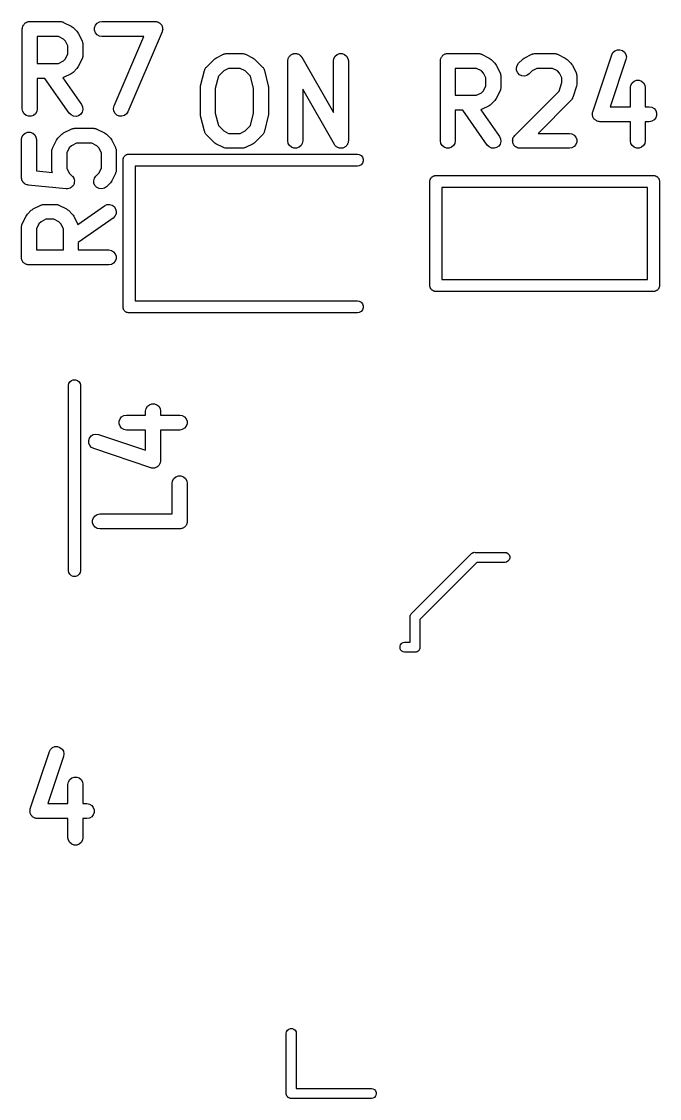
# Model space of a CAD drawing. Extents: x 553.3 to 630.8, y 408.7 to 458.1.
# Drawn here: x 618.78 to 625.17, y 408.75 to 419.53 of the extents above; entities that cross this region are included whole.
import ezdxf

# ---------------------------------------------------------------- set-up
doc = ezdxf.new("R2010")
doc.units = 0
doc.header["$MEASUREMENT"] = 0
doc.layers.add('BLACK', color=7, linetype='CONTINUOUS')

msp = doc.modelspace()

# ---------------------------------------------------------------- linework, layer by layer
at = {"layer": 'BLACK', "linetype": 'CONTINUOUS'}
for p, q in [((618.802, 419.506), (618.807, 419.511)), ((618.807, 419.511), (618.811, 419.516)), ((618.811, 419.516), (618.817, 419.519)), ((618.817, 419.519), (618.822, 419.523)), ((618.822, 419.523), (618.828, 419.525)), ((618.828, 419.525), (618.834, 419.529)), ((618.834, 419.529), (618.84, 419.53)), ((618.84, 419.53), (618.846, 419.532)), ((618.846, 419.532), (618.853, 419.532)), ((618.853, 419.532), (618.86, 419.533)), ((618.86, 419.533), (619.164, 419.533)), ((619.164, 419.533), (619.169, 419.532)), ((619.169, 419.532), (619.173, 419.533)), ((619.173, 419.533), (619.181, 419.53)), ((619.181, 419.53), (619.19, 419.529)), ((619.19, 419.529), (619.194, 419.526)), ((619.194, 419.526), (619.198, 419.525)), ((619.198, 419.525), (619.274, 419.487)), ((619.518, 419.496), (619.535, 419.516)), ((619.535, 419.516), (619.558, 419.529)), ((619.558, 419.529), (619.583, 419.533)), ((619.583, 419.533), (620.117, 419.533)), ((620.117, 419.533), (620.125, 419.532)), ((620.125, 419.532), (620.134, 419.531)), ((620.134, 419.531), (620.138, 419.529)), ((620.138, 419.529), (620.142, 419.529)), ((620.142, 419.529), (620.15, 419.524)), ((620.15, 419.524), (620.158, 419.521)), ((620.158, 419.521), (620.161, 419.518)), ((620.161, 419.518), (620.165, 419.516)), ((620.165, 419.516), (620.17, 419.509)), ((620.17, 419.509), (620.177, 419.503)), ((618.785, 419.458), (618.786, 419.465)), ((618.785, 418.658), (618.785, 419.458)), ((618.786, 419.471), (618.788, 419.477)), ((618.786, 419.465), (618.786, 419.471)), ((618.788, 419.477), (618.789, 419.484)), ((618.789, 419.484), (618.792, 419.489)), ((618.792, 419.489), (618.795, 419.496)), ((618.795, 419.496), (618.799, 419.501)), ((618.799, 419.501), (618.802, 419.506)), ((619.274, 419.487), (619.284, 419.48)), ((619.284, 419.48), (619.294, 419.473)), ((619.294, 419.473), (619.332, 419.435)), ((619.332, 419.435), (619.338, 419.425)), ((619.338, 419.425), (619.346, 419.415)), ((619.346, 419.415), (619.384, 419.339)), ((619.509, 419.471), (619.518, 419.496)), ((619.509, 419.445), (619.509, 419.471)), ((619.518, 419.421), (619.509, 419.445)), ((619.535, 419.401), (619.518, 419.421)), ((619.558, 419.388), (619.535, 419.401)), ((620.186, 419.429), (619.843, 418.629)), ((620.177, 419.503), (620.179, 419.499)), ((620.179, 419.499), (620.182, 419.496)), ((620.182, 419.496), (620.185, 419.487)), ((620.185, 419.487), (620.188, 419.48)), ((620.188, 419.437), (620.186, 419.429)), ((620.188, 419.48), (620.189, 419.475)), ((620.191, 419.445), (620.188, 419.437)), ((620.189, 419.475), (620.191, 419.471)), ((620.191, 419.471), (620.191, 419.462)), ((620.191, 419.462), (620.192, 419.454)), ((620.192, 419.454), (620.191, 419.45)), ((620.191, 419.45), (620.191, 419.445)), ((618.935, 419.383), (618.935, 419.114)), ((619.147, 419.383), (618.935, 419.383)), ((619.196, 419.358), (619.147, 419.383)), ((619.217, 419.337), (619.196, 419.358)), ((619.242, 419.288), (619.217, 419.337)), ((619.384, 419.339), (619.385, 419.335)), ((619.385, 419.335), (619.387, 419.331)), ((619.387, 419.331), (619.389, 419.323)), ((619.389, 419.323), (619.391, 419.314)), ((619.391, 419.314), (619.391, 419.31)), ((619.391, 419.31), (619.392, 419.306)), ((619.392, 419.306), (619.392, 419.191)), ((619.583, 419.383), (619.558, 419.388)), ((620.003, 419.383), (619.583, 419.383)), ((619.705, 418.688), (620.003, 419.383)), ((619.217, 419.16), (619.242, 419.209)), ((619.242, 419.209), (619.242, 419.288)), ((619.391, 419.183), (619.389, 419.174)), ((619.392, 419.191), (619.391, 419.187)), ((619.391, 419.187), (619.391, 419.183)), ((620.725, 419.167), (620.801, 419.205)), ((620.801, 419.205), (620.805, 419.206)), ((620.805, 419.206), (620.809, 419.209)), ((620.809, 419.209), (620.818, 419.21)), ((620.818, 419.21), (620.826, 419.213)), ((620.826, 419.213), (620.831, 419.212)), ((620.831, 419.212), (620.835, 419.213)), ((620.835, 419.213), (620.987, 419.213)), ((620.987, 419.213), (620.991, 419.212)), ((620.991, 419.212), (620.996, 419.213)), ((620.996, 419.213), (621.004, 419.21)), ((621.004, 419.21), (621.013, 419.209)), ((621.013, 419.209), (621.017, 419.206)), ((621.017, 419.206), (621.021, 419.205)), ((621.021, 419.205), (621.097, 419.167)), ((621.46, 419.181), (621.463, 419.186)), ((621.463, 419.186), (621.468, 419.191)), ((621.468, 419.191), (621.473, 419.196)), ((621.473, 419.196), (621.478, 419.199)), ((621.478, 419.199), (621.483, 419.203)), ((621.483, 419.203), (621.489, 419.205)), ((621.489, 419.205), (621.495, 419.209)), ((621.495, 419.209), (621.501, 419.21)), ((621.501, 419.21), (621.507, 419.212)), ((621.507, 419.212), (621.514, 419.212)), ((621.514, 419.212), (621.521, 419.213)), ((621.521, 419.213), (621.527, 419.212)), ((621.527, 419.212), (621.534, 419.212)), ((621.534, 419.212), (621.54, 419.21)), ((621.54, 419.21), (621.546, 419.208)), ((621.546, 419.208), (621.552, 419.205)), ((621.552, 419.205), (621.558, 419.203)), ((621.558, 419.203), (621.563, 419.199)), ((621.563, 419.199), (621.569, 419.195)), ((621.569, 419.195), (621.573, 419.19)), ((621.573, 419.19), (621.578, 419.186)), ((621.578, 419.186), (621.581, 419.18)), ((621.907, 419.164), (621.92, 419.186)), ((621.92, 419.186), (621.94, 419.203)), ((621.94, 419.203), (621.965, 419.212)), ((621.965, 419.212), (621.991, 419.212)), ((621.991, 419.212), (622.015, 419.203)), ((622.015, 419.203), (622.035, 419.186)), ((622.035, 419.186), (622.048, 419.164)), ((622.988, 419.181), (622.991, 419.186)), ((622.991, 419.186), (622.996, 419.191)), ((622.996, 419.191), (623, 419.196)), ((623, 419.196), (623.006, 419.199)), ((623.006, 419.199), (623.011, 419.203)), ((623.011, 419.203), (623.017, 419.205)), ((623.017, 419.205), (623.023, 419.209)), ((623.023, 419.209), (623.029, 419.21)), ((623.029, 419.21), (623.036, 419.212)), ((623.036, 419.212), (623.042, 419.212)), ((623.042, 419.212), (623.049, 419.213)), ((623.049, 419.213), (623.353, 419.213)), ((623.353, 419.213), (623.358, 419.212)), ((623.358, 419.212), (623.362, 419.213)), ((623.362, 419.213), (623.37, 419.21)), ((623.37, 419.21), (623.379, 419.209)), ((623.379, 419.209), (623.383, 419.206)), ((623.383, 419.206), (623.387, 419.205)), ((623.387, 419.205), (623.463, 419.167)), ((623.815, 419.167), (623.891, 419.205)), ((623.891, 419.205), (623.895, 419.206)), ((623.895, 419.206), (623.899, 419.209)), ((623.899, 419.209), (623.908, 419.21)), ((623.908, 419.21), (623.916, 419.213)), ((623.916, 419.213), (623.921, 419.212)), ((623.921, 419.212), (623.925, 419.213)), ((623.925, 419.213), (624.115, 419.213)), ((624.115, 419.213), (624.119, 419.212)), ((624.119, 419.212), (624.124, 419.213)), ((624.124, 419.213), (624.132, 419.21)), ((624.132, 419.21), (624.141, 419.209)), ((624.141, 419.209), (624.145, 419.206)), ((624.145, 419.206), (624.149, 419.205)), ((624.149, 419.205), (624.225, 419.167)), ((624.501, 418.628), (624.692, 419.2)), ((624.692, 419.2), (624.704, 419.223)), ((624.704, 419.223), (624.724, 419.24)), ((624.724, 419.24), (624.748, 419.25)), ((624.748, 419.25), (624.774, 419.25)), ((624.774, 419.25), (624.799, 419.242)), ((624.799, 419.242), (624.819, 419.226)), ((624.819, 419.226), (624.833, 419.204)), ((624.833, 419.204), (624.838, 419.178)), ((618.935, 419.114), (619.147, 419.114)), ((619.147, 419.114), (619.196, 419.139)), ((619.196, 419.139), (619.217, 419.16)), ((619.346, 419.082), (619.338, 419.072)), ((619.384, 419.158), (619.346, 419.082)), ((619.385, 419.162), (619.384, 419.158)), ((619.387, 419.166), (619.385, 419.162)), ((619.389, 419.174), (619.387, 419.166)), ((620.625, 419.071), (620.629, 419.077)), ((620.629, 419.077), (620.706, 419.153)), ((620.706, 419.153), (620.715, 419.16)), ((620.715, 419.16), (620.725, 419.167)), ((621.097, 419.167), (621.107, 419.16)), ((621.107, 419.16), (621.116, 419.153)), ((621.116, 419.153), (621.193, 419.077)), ((621.193, 419.077), (621.197, 419.071)), ((621.445, 419.138), (621.447, 419.145)), ((621.445, 418.338), (621.445, 419.138)), ((621.447, 419.151), (621.449, 419.157)), ((621.447, 419.145), (621.447, 419.151)), ((621.449, 419.157), (621.45, 419.164)), ((621.45, 419.164), (621.453, 419.17)), ((621.453, 419.17), (621.456, 419.176)), ((621.456, 419.176), (621.46, 419.181)), ((621.581, 419.18), (621.586, 419.175)), ((621.586, 419.175), (621.903, 418.621)), ((621.903, 419.138), (621.907, 419.164)), ((621.903, 418.621), (621.903, 419.138)), ((622.048, 419.164), (622.053, 419.138)), ((622.053, 419.138), (622.053, 418.338)), ((622.974, 419.138), (622.975, 419.145)), ((622.974, 418.338), (622.974, 419.138)), ((622.975, 419.151), (622.977, 419.157)), ((622.975, 419.145), (622.975, 419.151)), ((622.977, 419.157), (622.978, 419.164)), ((622.978, 419.164), (622.981, 419.169)), ((622.981, 419.169), (622.984, 419.176)), ((622.984, 419.176), (622.988, 419.181)), ((623.463, 419.167), (623.473, 419.16)), ((623.473, 419.16), (623.483, 419.153)), ((623.483, 419.153), (623.521, 419.115)), ((623.521, 419.115), (623.528, 419.105)), ((623.528, 419.105), (623.535, 419.095)), ((623.535, 419.095), (623.573, 419.019)), ((623.736, 419.068), (623.743, 419.094)), ((623.743, 419.094), (623.757, 419.115)), ((623.757, 419.115), (623.796, 419.153)), ((623.796, 419.153), (623.805, 419.16)), ((623.805, 419.16), (623.815, 419.167)), ((624.225, 419.167), (624.235, 419.16)), ((624.235, 419.16), (624.244, 419.153)), ((624.244, 419.153), (624.283, 419.115)), ((624.283, 419.115), (624.289, 419.105)), ((624.289, 419.105), (624.297, 419.095)), ((624.297, 419.095), (624.335, 419.019)), ((624.834, 419.152), (624.676, 418.68)), ((624.838, 419.178), (624.834, 419.152)), ((619.194, 418.971), (619.191, 418.969)), ((619.191, 418.969), (619.378, 418.701)), ((619.198, 418.972), (619.194, 418.971)), ((619.274, 419.01), (619.198, 418.972)), ((619.284, 419.017), (619.274, 419.01)), ((619.294, 419.024), (619.284, 419.017)), ((619.332, 419.062), (619.294, 419.024)), ((619.338, 419.072), (619.332, 419.062)), ((620.572, 418.89), (620.61, 419.042)), ((620.61, 419.042), (620.613, 419.049)), ((620.613, 419.049), (620.614, 419.056)), ((620.614, 419.056), (620.618, 419.06)), ((620.618, 419.06), (620.62, 419.066)), ((620.62, 419.066), (620.625, 419.071)), ((620.75, 418.985), (620.719, 418.862)), ((620.803, 419.038), (620.75, 418.985)), ((620.852, 419.063), (620.803, 419.038)), ((620.969, 419.063), (620.852, 419.063)), ((621.019, 419.038), (620.969, 419.063)), ((621.072, 418.985), (621.019, 419.038)), ((621.103, 418.862), (621.072, 418.985)), ((621.197, 419.071), (621.202, 419.066)), ((621.202, 419.066), (621.204, 419.06)), ((621.204, 419.06), (621.207, 419.056)), ((621.207, 419.056), (621.209, 419.049)), ((621.209, 419.049), (621.212, 419.042)), ((621.212, 419.042), (621.25, 418.89)), ((623.124, 419.063), (623.124, 418.794)), ((623.336, 419.063), (623.124, 419.063)), ((623.385, 419.038), (623.336, 419.063)), ((623.406, 419.017), (623.385, 419.038)), ((623.431, 418.968), (623.406, 419.017)), ((623.431, 418.889), (623.431, 418.968)), ((623.573, 419.019), (623.574, 419.015)), ((623.574, 419.015), (623.576, 419.011)), ((623.576, 419.011), (623.578, 419.003)), ((623.578, 419.003), (623.58, 418.994)), ((623.58, 418.994), (623.58, 418.99)), ((623.58, 418.99), (623.581, 418.986)), ((623.581, 418.986), (623.581, 418.871)), ((623.738, 419.042), (623.736, 419.068)), ((623.749, 419.019), (623.738, 419.042)), ((623.767, 419), (623.749, 419.019)), ((623.791, 418.989), (623.767, 419)), ((623.817, 418.987), (623.791, 418.989)), ((623.842, 418.994), (623.817, 418.987)), ((623.864, 419.009), (623.842, 418.994)), ((623.893, 419.038), (623.864, 419.009)), ((623.942, 419.063), (623.893, 419.038)), ((624.098, 419.063), (623.942, 419.063)), ((624.147, 419.038), (624.098, 419.063)), ((624.168, 419.017), (624.147, 419.038)), ((624.193, 418.968), (624.168, 419.017)), ((624.193, 418.922), (624.193, 418.968)), ((624.335, 419.019), (624.336, 419.015)), ((624.336, 419.015), (624.338, 419.011)), ((624.338, 419.011), (624.34, 419.003)), ((624.34, 419.003), (624.342, 418.994)), ((624.342, 418.994), (624.342, 418.99)), ((624.342, 418.99), (624.343, 418.986)), ((624.343, 418.986), (624.343, 418.91)), ((619.011, 418.964), (618.935, 418.964)), ((618.935, 418.964), (618.935, 418.658)), ((619.255, 418.615), (619.011, 418.964)), ((620.569, 418.871), (620.571, 418.88)), ((620.569, 418.605), (620.569, 418.871)), ((620.571, 418.88), (620.572, 418.89)), ((620.719, 418.862), (620.719, 418.614)), ((621.103, 418.614), (621.103, 418.862)), ((621.25, 418.89), (621.251, 418.88)), ((621.251, 418.88), (621.253, 418.871)), ((621.253, 418.871), (621.253, 418.605)), ((623.406, 418.84), (623.431, 418.889)), ((623.58, 418.863), (623.578, 418.854)), ((623.581, 418.871), (623.58, 418.867)), ((623.58, 418.867), (623.58, 418.863)), ((624.164, 418.836), (624.193, 418.922)), ((624.339, 418.886), (624.301, 418.772)), ((624.341, 418.898), (624.339, 418.886)), ((624.343, 418.91), (624.341, 418.898)), ((624.878, 418.871), (624.883, 418.897)), ((624.878, 418.68), (624.878, 418.871)), ((624.883, 418.897), (624.896, 418.92)), ((624.896, 418.92), (624.916, 418.936)), ((624.916, 418.936), (624.94, 418.945)), ((624.94, 418.945), (624.966, 418.945)), ((624.966, 418.945), (624.991, 418.936)), ((624.991, 418.936), (625.011, 418.92)), ((625.011, 418.92), (625.024, 418.897)), ((625.024, 418.897), (625.028, 418.871)), ((625.028, 418.871), (625.028, 418.68)), ((621.913, 418.301), (621.595, 418.856)), ((621.595, 418.856), (621.595, 418.338)), ((623.124, 418.794), (623.336, 418.794)), ((623.336, 418.794), (623.385, 418.819)), ((623.385, 418.819), (623.406, 418.84)), ((623.528, 418.752), (623.521, 418.742)), ((623.535, 418.762), (623.528, 418.752)), ((623.573, 418.838), (623.535, 418.762)), ((623.574, 418.842), (623.573, 418.838)), ((623.576, 418.846), (623.574, 418.842)), ((623.578, 418.854), (623.576, 418.846)), ((623.719, 418.391), (624.164, 418.836)), ((624.292, 418.756), (624.288, 418.749)), ((624.297, 418.764), (624.292, 418.756)), ((624.299, 418.768), (624.297, 418.764)), ((624.301, 418.772), (624.299, 418.768)), ((618.789, 418.632), (618.785, 418.658)), ((618.935, 418.658), (618.93, 418.632)), ((619.378, 418.701), (619.389, 418.677)), ((619.391, 418.652), (619.385, 418.626)), ((619.389, 418.677), (619.391, 418.652)), ((619.699, 418.662), (619.705, 418.688)), ((619.702, 418.636), (619.699, 418.662)), ((623.2, 418.644), (623.124, 418.644)), ((623.124, 418.644), (623.124, 418.338)), ((623.444, 418.295), (623.2, 418.644)), ((623.383, 418.651), (623.38, 418.649)), ((623.38, 418.649), (623.567, 418.381)), ((623.387, 418.652), (623.383, 418.651)), ((623.463, 418.69), (623.387, 418.652)), ((623.473, 418.697), (623.463, 418.69)), ((623.483, 418.704), (623.473, 418.697)), ((623.521, 418.742), (623.483, 418.704)), ((624.283, 418.742), (623.953, 418.413)), ((624.285, 418.746), (624.283, 418.742)), ((624.288, 418.749), (624.285, 418.746)), ((624.676, 418.68), (624.878, 418.68)), ((625.028, 418.68), (625.068, 418.68)), ((625.068, 418.68), (625.093, 418.675)), ((625.093, 418.675), (625.116, 418.662)), ((625.116, 418.662), (625.133, 418.642)), ((618.802, 418.61), (618.789, 418.632)), ((618.822, 418.593), (618.802, 418.61)), ((618.846, 418.584), (618.822, 418.593)), ((618.873, 418.584), (618.846, 418.584)), ((618.897, 418.593), (618.873, 418.584)), ((618.917, 418.61), (618.897, 418.593)), ((618.93, 418.632), (618.917, 418.61)), ((619.274, 418.597), (619.255, 418.615)), ((619.297, 418.586), (619.274, 418.597)), ((619.323, 418.583), (619.297, 418.586)), ((619.348, 418.59), (619.323, 418.583)), ((619.37, 418.605), (619.348, 418.59)), ((619.385, 418.626), (619.37, 418.605)), ((619.714, 418.613), (619.702, 418.636)), ((619.733, 418.595), (619.714, 418.613)), ((619.757, 418.585), (619.733, 418.595)), ((619.783, 418.584), (619.757, 418.585)), ((619.808, 418.591), (619.783, 418.584)), ((619.828, 418.607), (619.808, 418.591)), ((619.843, 418.629), (619.828, 418.607)), ((620.571, 418.596), (620.569, 418.605)), ((620.572, 418.587), (620.571, 418.596)), ((620.61, 418.434), (620.572, 418.587)), ((620.719, 418.614), (620.75, 418.491)), ((621.072, 418.491), (621.103, 418.614)), ((621.25, 418.587), (621.212, 418.434)), ((621.251, 418.596), (621.25, 418.587)), ((621.253, 418.605), (621.251, 418.596)), ((624.497, 418.603), (624.499, 418.61)), ((624.499, 418.597), (624.497, 418.603)), ((624.499, 418.618), (624.5, 418.623)), ((624.499, 418.61), (624.499, 418.618)), ((624.499, 418.592), (624.499, 418.597)), ((624.501, 418.585), (624.499, 418.592)), ((624.5, 418.623), (624.501, 418.628)), ((624.503, 418.577), (624.501, 418.585)), ((624.506, 418.572), (624.503, 418.577)), ((624.507, 418.567), (624.506, 418.572)), ((624.512, 418.561), (624.507, 418.567)), ((624.516, 418.555), (624.512, 418.561)), ((624.521, 418.552), (624.516, 418.555)), ((624.524, 418.547), (624.521, 418.552)), ((624.531, 418.544), (624.524, 418.547)), ((624.537, 418.539), (624.531, 418.544)), ((624.542, 418.537), (624.537, 418.539)), ((624.547, 418.534), (624.542, 418.537)), ((625.116, 418.547), (625.093, 418.534)), ((625.133, 418.567), (625.116, 418.547)), ((625.133, 418.642), (625.141, 418.618)), ((625.141, 418.592), (625.133, 418.567)), ((625.141, 418.618), (625.141, 418.592)), ((619.199, 418.418), (619.276, 418.456)), ((619.276, 418.456), (619.28, 418.457)), ((619.28, 418.457), (619.283, 418.459)), ((619.283, 418.459), (619.292, 418.461)), ((619.292, 418.461), (619.3, 418.463)), ((619.3, 418.463), (619.305, 418.463)), ((619.305, 418.463), (619.309, 418.464)), ((619.309, 418.464), (619.5, 418.464)), ((619.5, 418.464), (619.504, 418.463)), ((619.504, 418.463), (619.508, 418.463)), ((619.508, 418.463), (619.517, 418.461)), ((619.517, 418.461), (619.525, 418.459)), ((619.525, 418.459), (619.529, 418.457)), ((619.529, 418.457), (619.533, 418.456)), ((619.533, 418.456), (619.609, 418.418)), ((620.613, 418.428), (620.61, 418.434)), ((620.614, 418.421), (620.613, 418.428)), ((620.75, 418.491), (620.803, 418.438)), ((620.803, 418.438), (620.852, 418.413)), ((620.969, 418.413), (621.019, 418.438)), ((621.019, 418.438), (621.072, 418.491)), ((621.209, 418.428), (621.207, 418.421)), ((621.212, 418.434), (621.209, 418.428)), ((624.554, 418.533), (624.547, 418.534)), ((624.561, 418.531), (624.554, 418.533)), ((624.567, 418.531), (624.561, 418.531)), ((624.572, 418.53), (624.567, 418.531)), ((624.878, 418.53), (624.572, 418.53)), ((624.878, 418.338), (624.878, 418.53)), ((625.068, 418.53), (625.028, 418.53)), ((625.028, 418.53), (625.028, 418.338)), ((625.093, 418.534), (625.068, 418.53)), ((618.777, 418.35), (618.781, 418.376)), ((618.777, 417.97), (618.777, 418.35)), ((618.781, 418.376), (618.794, 418.399)), ((618.794, 418.399), (618.814, 418.415)), ((618.814, 418.415), (618.839, 418.424)), ((618.839, 418.424), (618.865, 418.424)), ((618.865, 418.424), (618.889, 418.415)), ((618.889, 418.415), (618.909, 418.399)), ((618.909, 418.399), (618.922, 418.376)), ((618.922, 418.376), (618.927, 418.35)), ((618.927, 418.35), (618.927, 418.037)), ((619.09, 418.27), (619.128, 418.346)), ((619.128, 418.346), (619.135, 418.356)), ((619.135, 418.356), (619.142, 418.365)), ((619.142, 418.365), (619.18, 418.404)), ((619.18, 418.404), (619.19, 418.41)), ((619.19, 418.41), (619.199, 418.418)), ((619.609, 418.418), (619.619, 418.41)), ((619.619, 418.41), (619.629, 418.404)), ((619.629, 418.404), (619.667, 418.365)), ((619.667, 418.365), (619.674, 418.356)), ((619.674, 418.356), (619.681, 418.346)), ((619.681, 418.346), (619.719, 418.27)), ((620.618, 418.416), (620.614, 418.421)), ((620.62, 418.41), (620.618, 418.416)), ((620.625, 418.405), (620.62, 418.41)), ((620.629, 418.399), (620.625, 418.405)), ((620.706, 418.323), (620.629, 418.399)), ((620.715, 418.316), (620.706, 418.323)), ((620.852, 418.413), (620.969, 418.413)), ((621.116, 418.323), (621.107, 418.316)), ((621.193, 418.399), (621.116, 418.323)), ((621.197, 418.405), (621.193, 418.399)), ((621.202, 418.41), (621.197, 418.405)), ((621.204, 418.416), (621.202, 418.41)), ((621.207, 418.421), (621.204, 418.416)), ((621.45, 418.312), (621.445, 418.338)), ((621.595, 418.338), (621.591, 418.312)), ((622.051, 418.325), (622.049, 418.319)), ((622.053, 418.338), (622.051, 418.331)), ((622.051, 418.331), (622.051, 418.325)), ((622.978, 418.312), (622.974, 418.338)), ((623.124, 418.338), (623.119, 418.312)), ((623.567, 418.381), (623.578, 418.357)), ((623.58, 418.332), (623.574, 418.306)), ((623.578, 418.357), (623.58, 418.332)), ((623.698, 418.345), (623.699, 418.348)), ((623.699, 418.335), (623.698, 418.345)), ((623.699, 418.351), (623.702, 418.36)), ((623.699, 418.348), (623.699, 418.351)), ((623.699, 418.325), (623.699, 418.335)), ((623.7, 418.322), (623.699, 418.325)), ((623.7, 418.319), (623.7, 418.322)), ((623.702, 418.36), (623.704, 418.37)), ((623.704, 418.37), (623.706, 418.372)), ((623.706, 418.372), (623.707, 418.376)), ((623.707, 418.376), (623.714, 418.383)), ((623.714, 418.383), (623.719, 418.391)), ((623.953, 418.413), (624.268, 418.413)), ((624.268, 418.413), (624.293, 418.409)), ((624.293, 418.409), (624.316, 418.396)), ((624.316, 418.396), (624.333, 418.376)), ((624.333, 418.376), (624.341, 418.351)), ((624.341, 418.325), (624.333, 418.301)), ((624.341, 418.351), (624.341, 418.325)), ((624.883, 418.312), (624.878, 418.338)), ((625.028, 418.338), (625.024, 418.312)), ((619.082, 418.245), (619.085, 418.253)), ((619.082, 418.24), (619.082, 418.245)), ((619.082, 418.236), (619.082, 418.24)), ((619.082, 418.046), (619.082, 418.236)), ((619.085, 418.253), (619.086, 418.262)), ((619.086, 418.262), (619.088, 418.266)), ((619.088, 418.266), (619.09, 418.27)), ((619.256, 418.268), (619.232, 418.218)), ((619.232, 418.218), (619.232, 418.063)), ((619.277, 418.289), (619.256, 418.268)), ((619.327, 418.314), (619.277, 418.289)), ((619.482, 418.314), (619.327, 418.314)), ((619.531, 418.289), (619.482, 418.314)), ((619.552, 418.268), (619.531, 418.289)), ((619.577, 418.218), (619.552, 418.268)), ((619.577, 418.063), (619.577, 418.218)), ((619.719, 418.27), (619.72, 418.266)), ((619.72, 418.266), (619.722, 418.262)), ((619.722, 418.262), (619.724, 418.253)), ((619.724, 418.253), (619.726, 418.245)), ((619.726, 418.245), (619.726, 418.24)), ((619.726, 418.24), (619.727, 418.236)), ((619.727, 418.236), (619.727, 418.046)), ((620.725, 418.309), (620.715, 418.316)), ((620.801, 418.271), (620.725, 418.309)), ((620.805, 418.27), (620.801, 418.271)), ((620.809, 418.268), (620.805, 418.27)), ((620.818, 418.266), (620.809, 418.268)), ((620.826, 418.264), (620.818, 418.266)), ((620.831, 418.264), (620.826, 418.264)), ((620.835, 418.263), (620.831, 418.264)), ((620.987, 418.263), (620.835, 418.263)), ((620.991, 418.264), (620.987, 418.263)), ((620.996, 418.264), (620.991, 418.264)), ((621.004, 418.266), (620.996, 418.264)), ((621.013, 418.268), (621.004, 418.266)), ((621.017, 418.27), (621.013, 418.268)), ((621.021, 418.271), (621.017, 418.27)), ((621.097, 418.309), (621.021, 418.271)), ((621.107, 418.316), (621.097, 418.309)), ((621.463, 418.29), (621.45, 418.312)), ((621.483, 418.273), (621.463, 418.29)), ((621.507, 418.264), (621.483, 418.273)), ((621.534, 418.264), (621.507, 418.264)), ((621.558, 418.273), (621.534, 418.264)), ((621.578, 418.29), (621.558, 418.273)), ((621.591, 418.312), (621.578, 418.29)), ((621.917, 418.296), (621.913, 418.301)), ((621.92, 418.29), (621.917, 418.296)), ((621.925, 418.286), (621.92, 418.29)), ((621.929, 418.281), (621.925, 418.286)), ((621.935, 418.277), (621.929, 418.281)), ((621.94, 418.273), (621.935, 418.277)), ((621.946, 418.271), (621.94, 418.273)), ((621.952, 418.268), (621.946, 418.271)), ((621.958, 418.267), (621.952, 418.268)), ((621.965, 418.264), (621.958, 418.267)), ((621.971, 418.264), (621.965, 418.264)), ((621.977, 418.263), (621.971, 418.264)), ((621.984, 418.264), (621.977, 418.263)), ((621.991, 418.264), (621.984, 418.264)), ((621.997, 418.266), (621.991, 418.264)), ((622.003, 418.268), (621.997, 418.266)), ((622.009, 418.271), (622.003, 418.268)), ((622.015, 418.273), (622.009, 418.271)), ((622.02, 418.277), (622.015, 418.273)), ((622.026, 418.28), (622.02, 418.277)), ((622.03, 418.286), (622.026, 418.28)), ((622.035, 418.29), (622.03, 418.286)), ((622.038, 418.295), (622.035, 418.29)), ((622.042, 418.3), (622.038, 418.295)), ((622.045, 418.307), (622.042, 418.3)), ((622.048, 418.312), (622.045, 418.307)), ((622.049, 418.319), (622.048, 418.312)), ((622.991, 418.29), (622.978, 418.312)), ((623.011, 418.273), (622.991, 418.29)), ((623.036, 418.264), (623.011, 418.273)), ((623.062, 418.264), (623.036, 418.264)), ((623.086, 418.273), (623.062, 418.264)), ((623.106, 418.29), (623.086, 418.273)), ((623.119, 418.312), (623.106, 418.29)), ((623.463, 418.277), (623.444, 418.295)), ((623.486, 418.266), (623.463, 418.277)), ((623.512, 418.263), (623.486, 418.266)), ((623.537, 418.27), (623.512, 418.263)), ((623.559, 418.285), (623.537, 418.27)), ((623.574, 418.306), (623.559, 418.285)), ((623.704, 418.31), (623.7, 418.319)), ((623.707, 418.301), (623.704, 418.31)), ((623.71, 418.298), (623.707, 418.301)), ((623.711, 418.295), (623.71, 418.298)), ((623.718, 418.288), (623.711, 418.295)), ((623.724, 418.281), (623.718, 418.288)), ((623.727, 418.279), (623.724, 418.281)), ((623.729, 418.277), (623.727, 418.279)), ((623.738, 418.273), (623.729, 418.277)), ((623.747, 418.268), (623.738, 418.273)), ((623.75, 418.267), (623.747, 418.268)), ((623.753, 418.266), (623.75, 418.267)), ((623.763, 418.265), (623.753, 418.266)), ((623.772, 418.263), (623.763, 418.265)), ((624.268, 418.263), (623.772, 418.263)), ((624.293, 418.268), (624.268, 418.263)), ((624.316, 418.281), (624.293, 418.268)), ((624.333, 418.301), (624.316, 418.281)), ((624.896, 418.29), (624.883, 418.312)), ((624.916, 418.273), (624.896, 418.29)), ((624.94, 418.264), (624.916, 418.273)), ((624.966, 418.264), (624.94, 418.264)), ((624.991, 418.273), (624.966, 418.264)), ((625.011, 418.29), (624.991, 418.273)), ((625.024, 418.312), (625.011, 418.29)), ((619.795, 418.156), (619.797, 418.161)), ((619.795, 418.15), (619.795, 418.156)), ((619.795, 416.686), (619.795, 418.15)), ((619.795, 418.15), (619.795, 418.15)), ((619.797, 418.161), (619.798, 418.166)), ((619.798, 418.166), (619.8, 418.17)), ((619.8, 418.17), (619.802, 418.175)), ((619.802, 418.175), (619.806, 418.18)), ((619.806, 418.18), (619.808, 418.184)), ((619.808, 418.184), (619.812, 418.188)), ((619.812, 418.188), (619.816, 418.192)), ((619.816, 418.192), (619.82, 418.194)), ((619.82, 418.194), (619.825, 418.198)), ((619.825, 418.198), (619.83, 418.2)), ((619.83, 418.2), (619.834, 418.202)), ((619.834, 418.202), (619.839, 418.203)), ((619.839, 418.203), (619.844, 418.205)), ((619.844, 418.205), (619.85, 418.205)), ((619.85, 418.205), (619.85, 418.205)), ((619.85, 418.205), (622.145, 418.205)), ((622.145, 418.205), (622.161, 418.202)), ((622.161, 418.202), (622.179, 418.192)), ((622.179, 418.192), (622.193, 418.175)), ((622.193, 418.115), (622.179, 418.098)), ((622.193, 418.175), (622.2, 418.156)), ((622.2, 418.134), (622.193, 418.115)), ((622.2, 418.156), (622.2, 418.134)), ((618.927, 418.037), (619.086, 418.021)), ((619.082, 418.041), (619.082, 418.046)), ((619.082, 418.037), (619.082, 418.041)), ((619.085, 418.029), (619.082, 418.037)), ((619.086, 418.021), (619.085, 418.029)), ((619.232, 418.063), (619.256, 418.014)), ((619.256, 418.014), (619.286, 417.984)), ((619.523, 417.984), (619.552, 418.014)), ((619.552, 418.014), (619.577, 418.063)), ((619.719, 418.012), (619.681, 417.936)), ((619.72, 418.016), (619.719, 418.012)), ((619.722, 418.02), (619.72, 418.016)), ((619.724, 418.029), (619.722, 418.02)), ((619.726, 418.037), (619.724, 418.029)), ((619.727, 418.046), (619.726, 418.041)), ((619.726, 418.041), (619.726, 418.037)), ((622.145, 418.085), (619.915, 418.085)), ((619.915, 418.085), (619.915, 416.735)), ((622.161, 418.088), (622.145, 418.085)), ((622.179, 418.098), (622.161, 418.088)), ((618.777, 417.967), (618.777, 417.97)), ((618.777, 417.964), (618.777, 417.967)), ((618.78, 417.954), (618.777, 417.964)), ((618.781, 417.944), (618.78, 417.954)), ((618.783, 417.941), (618.781, 417.944)), ((618.784, 417.939), (618.783, 417.941)), ((618.789, 417.93), (618.784, 417.939)), ((618.794, 417.921), (618.789, 417.93)), ((618.797, 417.919), (618.794, 417.921)), ((618.798, 417.917), (618.797, 417.919)), ((618.807, 417.911), (618.798, 417.917)), ((618.814, 417.905), (618.807, 417.911)), ((618.817, 417.904), (618.814, 417.905)), ((618.819, 417.902), (618.817, 417.904)), ((618.829, 417.899), (618.819, 417.902)), ((618.839, 417.896), (618.829, 417.899)), ((618.842, 417.896), (618.839, 417.896)), ((618.844, 417.895), (618.842, 417.896)), ((619.225, 417.857), (618.844, 417.895)), ((619.286, 417.984), (619.286, 417.984)), ((619.286, 417.984), (619.287, 417.984)), ((619.287, 417.984), (619.294, 417.973)), ((619.294, 417.973), (619.301, 417.963)), ((619.3, 417.9), (619.294, 417.888)), ((619.305, 417.911), (619.3, 417.9)), ((619.301, 417.963), (619.301, 417.963)), ((619.301, 417.963), (619.301, 417.962)), ((619.301, 417.962), (619.304, 417.95)), ((619.304, 417.95), (619.308, 417.938)), ((619.306, 417.924), (619.305, 417.912)), ((619.305, 417.912), (619.305, 417.912)), ((619.305, 417.912), (619.305, 417.911)), ((619.308, 417.937), (619.306, 417.924)), ((619.308, 417.938), (619.308, 417.937)), ((619.308, 417.937), (619.308, 417.937)), ((619.501, 417.938), (619.508, 417.963)), ((619.503, 417.912), (619.501, 417.938)), ((619.514, 417.888), (619.503, 417.912)), ((619.508, 417.963), (619.523, 417.984)), ((619.667, 417.916), (619.629, 417.878)), ((619.674, 417.926), (619.667, 417.916)), ((619.681, 417.936), (619.674, 417.926)), ((622.87, 417.941), (622.872, 417.946)), ((622.87, 417.935), (622.87, 417.941)), ((622.87, 416.901), (622.87, 417.935)), ((622.87, 417.935), (622.87, 417.935)), ((622.872, 417.946), (622.873, 417.951)), ((622.873, 417.951), (622.875, 417.955)), ((622.875, 417.955), (622.877, 417.96)), ((622.877, 417.96), (622.881, 417.965)), ((622.881, 417.965), (622.883, 417.969)), ((622.883, 417.969), (622.887, 417.973)), ((622.887, 417.973), (622.891, 417.977)), ((622.891, 417.977), (622.895, 417.979)), ((622.895, 417.979), (622.9, 417.983)), ((622.9, 417.983), (622.905, 417.985)), ((622.905, 417.985), (622.909, 417.987)), ((622.909, 417.987), (622.914, 417.988)), ((622.914, 417.988), (622.919, 417.99)), ((622.919, 417.99), (622.925, 417.99)), ((622.925, 417.99), (622.925, 417.99)), ((622.925, 417.99), (625.115, 417.99)), ((625.115, 417.99), (625.115, 417.99)), ((625.115, 417.99), (625.121, 417.99)), ((625.121, 417.99), (625.126, 417.988)), ((625.126, 417.988), (625.131, 417.987)), ((625.131, 417.987), (625.135, 417.985)), ((625.135, 417.985), (625.14, 417.983)), ((625.14, 417.983), (625.145, 417.979)), ((625.145, 417.979), (625.149, 417.977)), ((625.149, 417.977), (625.153, 417.973)), ((625.153, 417.973), (625.157, 417.969)), ((625.157, 417.969), (625.159, 417.965)), ((625.159, 417.965), (625.163, 417.96)), ((625.163, 417.96), (625.165, 417.955)), ((625.165, 417.955), (625.167, 417.951)), ((625.167, 417.951), (625.168, 417.946)), ((625.168, 417.946), (625.17, 417.941)), ((625.17, 417.941), (625.17, 417.935)), ((625.17, 417.935), (625.17, 417.935)), ((625.17, 417.935), (625.17, 416.885)), ((619.226, 417.857), (619.225, 417.857)), ((619.239, 417.858), (619.226, 417.857)), ((619.226, 417.857), (619.226, 417.857)), ((619.251, 417.859), (619.239, 417.858)), ((619.252, 417.859), (619.251, 417.859)), ((619.264, 417.864), (619.252, 417.859)), ((619.252, 417.859), (619.252, 417.859)), ((619.275, 417.869), (619.264, 417.864)), ((619.276, 417.87), (619.275, 417.87)), ((619.275, 417.87), (619.275, 417.869)), ((619.285, 417.879), (619.276, 417.87)), ((619.294, 417.888), (619.285, 417.879)), ((619.294, 417.888), (619.294, 417.888)), ((619.294, 417.888), (619.294, 417.888)), ((619.533, 417.87), (619.514, 417.888)), ((619.556, 417.859), (619.533, 417.87)), ((619.582, 417.857), (619.556, 417.859)), ((619.607, 417.863), (619.582, 417.857)), ((619.629, 417.878), (619.607, 417.863)), ((625.05, 417.87), (622.99, 417.87)), ((622.99, 417.87), (622.99, 416.95)), ((625.05, 416.95), (625.05, 417.87)), ((618.895, 417.656), (618.971, 417.694)), ((618.971, 417.694), (618.975, 417.695)), ((618.975, 417.695), (618.979, 417.697)), ((618.979, 417.697), (618.987, 417.699)), ((618.987, 417.699), (618.996, 417.701)), ((618.996, 417.701), (619, 417.701)), ((619, 417.701), (619.004, 417.702)), ((619.004, 417.702), (619.119, 417.702)), ((619.119, 417.702), (619.123, 417.701)), ((619.123, 417.701), (619.127, 417.701)), ((619.127, 417.701), (619.136, 417.699)), ((619.136, 417.699), (619.144, 417.697)), ((619.144, 417.697), (619.148, 417.695)), ((619.148, 417.695), (619.152, 417.694)), ((619.152, 417.694), (619.228, 417.656)), ((619.341, 417.501), (619.609, 417.688)), ((619.609, 417.688), (619.633, 417.699)), ((619.633, 417.699), (619.658, 417.701)), ((619.658, 417.701), (619.684, 417.695)), ((619.684, 417.695), (619.705, 417.68)), ((619.705, 417.68), (619.72, 417.658)), ((618.785, 417.508), (618.823, 417.584)), ((618.823, 417.584), (618.83, 417.594)), ((618.83, 417.594), (618.837, 417.604)), ((618.837, 417.604), (618.875, 417.642)), ((618.875, 417.642), (618.885, 417.648)), ((618.885, 417.648), (618.895, 417.656)), ((619.228, 417.656), (619.238, 417.648)), ((619.238, 417.648), (619.248, 417.642)), ((619.248, 417.642), (619.286, 417.604)), ((619.286, 417.604), (619.293, 417.594)), ((619.293, 417.594), (619.3, 417.584)), ((619.3, 417.584), (619.338, 417.508)), ((619.695, 417.565), (619.346, 417.321)), ((619.713, 417.584), (619.695, 417.565)), ((619.724, 417.607), (619.713, 417.584)), ((619.72, 417.658), (619.727, 417.633)), ((619.727, 417.633), (619.724, 417.607)), ((618.777, 417.483), (618.78, 417.491)), ((618.778, 417.479), (618.777, 417.483)), ((618.777, 417.474), (618.778, 417.479)), ((618.777, 417.17), (618.777, 417.474)), ((618.78, 417.491), (618.781, 417.5)), ((618.781, 417.5), (618.784, 417.504)), ((618.784, 417.504), (618.785, 417.508)), ((618.952, 417.506), (618.927, 417.457)), ((618.927, 417.457), (618.927, 417.245)), ((618.973, 417.527), (618.952, 417.506)), ((619.022, 417.552), (618.973, 417.527)), ((619.101, 417.552), (619.022, 417.552)), ((619.15, 417.527), (619.101, 417.552)), ((619.171, 417.506), (619.15, 417.527)), ((619.196, 417.457), (619.171, 417.506)), ((619.196, 417.245), (619.196, 417.457)), ((619.338, 417.508), (619.339, 417.504)), ((619.339, 417.504), (619.341, 417.501)), ((618.927, 417.245), (619.196, 417.245)), ((619.346, 417.321), (619.346, 417.245)), ((619.346, 417.245), (619.652, 417.245)), ((619.652, 417.245), (619.678, 417.24)), ((618.778, 417.163), (618.777, 417.17)), ((618.778, 417.156), (618.778, 417.163)), ((618.78, 417.15), (618.778, 417.156)), ((618.781, 417.144), (618.78, 417.15)), ((618.785, 417.138), (618.781, 417.144)), ((618.787, 417.132), (618.785, 417.138)), ((619.678, 417.24), (619.7, 417.227)), ((619.7, 417.227), (619.717, 417.207)), ((619.717, 417.207), (619.726, 417.183)), ((619.726, 417.156), (619.717, 417.132)), ((619.726, 417.183), (619.726, 417.156)), ((618.791, 417.127), (618.787, 417.132)), ((618.794, 417.121), (618.791, 417.127)), ((618.799, 417.117), (618.794, 417.121)), ((618.804, 417.112), (618.799, 417.117)), ((618.809, 417.109), (618.804, 417.112)), ((618.814, 417.105), (618.809, 417.109)), ((618.821, 417.102), (618.814, 417.105)), ((618.826, 417.099), (618.821, 417.102)), ((618.833, 417.098), (618.826, 417.099)), ((618.839, 417.096), (618.833, 417.098)), ((618.845, 417.096), (618.839, 417.096)), ((618.852, 417.095), (618.845, 417.096)), ((619.652, 417.095), (618.852, 417.095)), ((619.678, 417.099), (619.652, 417.095)), ((619.7, 417.112), (619.678, 417.099)), ((619.717, 417.132), (619.7, 417.112)), ((622.99, 416.95), (625.05, 416.95)), ((622.87, 416.879), (622.87, 416.901)), ((622.872, 416.874), (622.87, 416.879)), ((622.873, 416.869), (622.872, 416.874)), ((622.875, 416.865), (622.873, 416.869)), ((622.877, 416.86), (622.875, 416.865)), ((622.881, 416.855), (622.877, 416.86)), ((622.883, 416.851), (622.881, 416.855)), ((622.887, 416.847), (622.883, 416.851)), ((622.891, 416.843), (622.887, 416.847)), ((622.895, 416.841), (622.891, 416.843)), ((622.9, 416.837), (622.895, 416.841)), ((622.905, 416.835), (622.9, 416.837)), ((622.909, 416.833), (622.905, 416.835)), ((622.914, 416.832), (622.909, 416.833)), ((622.919, 416.83), (622.914, 416.832)), ((622.925, 416.83), (622.919, 416.83)), ((625.115, 416.83), (622.925, 416.83)), ((622.925, 416.83), (622.925, 416.83)), ((625.121, 416.83), (625.115, 416.83)), ((625.115, 416.83), (625.115, 416.83)), ((625.126, 416.832), (625.121, 416.83)), ((625.131, 416.833), (625.126, 416.832)), ((625.135, 416.835), (625.131, 416.833)), ((625.14, 416.837), (625.135, 416.835)), ((625.145, 416.841), (625.14, 416.837)), ((625.149, 416.843), (625.145, 416.841)), ((625.153, 416.847), (625.149, 416.843)), ((625.157, 416.851), (625.153, 416.847)), ((625.159, 416.855), (625.157, 416.851)), ((625.163, 416.86), (625.159, 416.855)), ((625.165, 416.865), (625.163, 416.86)), ((625.167, 416.869), (625.165, 416.865)), ((625.168, 416.874), (625.167, 416.869)), ((625.17, 416.879), (625.168, 416.874)), ((625.17, 416.885), (625.17, 416.885)), ((625.17, 416.885), (625.17, 416.879)), ((619.915, 416.735), (622.145, 416.735)), ((622.145, 416.735), (622.161, 416.732)), ((622.161, 416.732), (622.179, 416.722)), ((622.179, 416.722), (622.193, 416.705)), ((622.193, 416.705), (622.2, 416.686)), ((619.795, 416.664), (619.795, 416.686)), ((619.797, 416.659), (619.795, 416.664)), ((619.798, 416.654), (619.797, 416.659)), ((619.8, 416.65), (619.798, 416.654)), ((619.802, 416.645), (619.8, 416.65)), ((619.806, 416.64), (619.802, 416.645)), ((619.808, 416.636), (619.806, 416.64)), ((619.812, 416.632), (619.808, 416.636)), ((619.816, 416.628), (619.812, 416.632)), ((619.82, 416.626), (619.816, 416.628)), ((619.825, 416.622), (619.82, 416.626)), ((619.83, 416.62), (619.825, 416.622)), ((619.834, 416.618), (619.83, 416.62)), ((619.839, 416.617), (619.834, 416.618)), ((619.844, 416.615), (619.839, 416.617)), ((619.85, 416.615), (619.844, 416.615)), ((622.145, 416.615), (619.85, 416.615)), ((619.85, 416.615), (619.85, 416.615)), ((622.161, 416.618), (622.145, 416.615)), ((622.179, 416.628), (622.161, 416.618)), ((622.193, 416.645), (622.179, 416.628)), ((622.2, 416.664), (622.193, 416.645)), ((622.2, 416.686), (622.2, 416.664)), ((619.247, 415.89), (619.25, 415.906)), ((619.247, 414.03), (619.247, 415.89)), ((619.25, 415.906), (619.26, 415.924)), ((619.26, 415.924), (619.277, 415.938)), ((619.277, 415.938), (619.296, 415.945)), ((619.296, 415.945), (619.318, 415.945)), ((619.318, 415.945), (619.338, 415.938)), ((619.338, 415.938), (619.354, 415.924)), ((619.354, 415.924), (619.364, 415.906)), ((619.364, 415.906), (619.367, 415.89)), ((619.367, 415.89), (619.367, 414.03)), ((620.02, 415.63), (620.025, 415.656)), ((620.02, 415.591), (620.02, 415.63)), ((620.025, 415.656), (620.038, 415.679)), ((620.038, 415.679), (620.058, 415.695)), ((620.058, 415.695), (620.082, 415.704)), ((620.082, 415.704), (620.108, 415.704)), ((620.108, 415.704), (620.133, 415.695)), ((620.133, 415.695), (620.153, 415.679)), ((620.153, 415.679), (620.166, 415.656)), ((620.166, 415.656), (620.17, 415.63)), ((620.17, 415.63), (620.17, 415.591)), ((619.755, 415.529), (619.764, 415.554)), ((619.755, 415.503), (619.755, 415.529)), ((619.764, 415.554), (619.78, 415.574)), ((619.78, 415.574), (619.803, 415.587)), ((619.803, 415.587), (619.829, 415.591)), ((619.829, 415.591), (620.02, 415.591)), ((620.17, 415.591), (620.362, 415.591)), ((620.362, 415.591), (620.388, 415.587)), ((620.388, 415.587), (620.41, 415.574)), ((620.41, 415.574), (620.427, 415.554)), ((620.427, 415.554), (620.436, 415.529)), ((620.436, 415.529), (620.436, 415.503)), ((619.764, 415.479), (619.755, 415.503)), ((619.78, 415.459), (619.764, 415.479)), ((619.803, 415.446), (619.78, 415.459)), ((619.829, 415.441), (619.803, 415.446)), ((620.02, 415.441), (619.829, 415.441)), ((620.02, 415.239), (620.02, 415.441)), ((620.362, 415.441), (620.17, 415.441)), ((620.17, 415.441), (620.17, 415.135)), ((620.388, 415.446), (620.362, 415.441)), ((620.41, 415.459), (620.388, 415.446)), ((620.427, 415.479), (620.41, 415.459)), ((620.436, 415.503), (620.427, 415.479)), ((619.45, 415.337), (619.458, 415.361)), ((619.45, 415.311), (619.45, 415.337)), ((619.46, 415.286), (619.45, 415.311)), ((619.458, 415.361), (619.474, 415.382)), ((619.474, 415.382), (619.496, 415.395)), ((619.496, 415.395), (619.522, 415.401)), ((619.522, 415.401), (619.548, 415.397)), ((619.548, 415.397), (620.02, 415.239)), ((619.477, 415.267), (619.46, 415.286)), ((619.5, 415.255), (619.477, 415.267)), ((620.072, 415.064), (619.5, 415.255)), ((620.153, 415.087), (620.148, 415.083)), ((620.156, 415.094), (620.153, 415.087)), ((620.161, 415.1), (620.156, 415.094)), ((620.163, 415.105), (620.161, 415.1)), ((620.166, 415.11), (620.163, 415.105)), ((620.167, 415.117), (620.166, 415.11)), ((620.169, 415.124), (620.167, 415.117)), ((620.17, 415.135), (620.169, 415.13)), ((620.169, 415.13), (620.169, 415.124)), ((620.077, 415.063), (620.072, 415.064)), ((620.082, 415.061), (620.077, 415.063)), ((620.09, 415.061), (620.082, 415.061)), ((620.097, 415.06), (620.09, 415.061)), ((620.103, 415.061), (620.097, 415.06)), ((620.108, 415.061), (620.103, 415.061)), ((620.115, 415.064), (620.108, 415.061)), ((620.123, 415.065), (620.115, 415.064)), ((620.128, 415.068), (620.123, 415.065)), ((620.133, 415.07), (620.128, 415.068)), ((620.139, 415.075), (620.133, 415.07)), ((620.145, 415.079), (620.139, 415.075)), ((620.148, 415.083), (620.145, 415.079)), ((620.324, 414.972), (620.349, 414.981)), ((620.349, 414.981), (620.375, 414.981)), ((620.375, 414.981), (620.399, 414.972)), ((620.287, 414.907), (620.291, 414.932)), ((620.287, 414.601), (620.287, 414.907)), ((620.291, 414.932), (620.304, 414.955)), ((620.304, 414.955), (620.324, 414.972)), ((620.399, 414.972), (620.419, 414.955)), ((620.419, 414.955), (620.432, 414.932)), ((620.432, 414.932), (620.437, 414.907)), ((620.437, 414.907), (620.437, 414.526)), ((619.488, 414.539), (619.497, 414.563)), ((619.497, 414.563), (619.514, 414.583)), ((619.514, 414.583), (619.536, 414.596)), ((619.536, 414.596), (619.562, 414.601)), ((619.562, 414.601), (620.287, 414.601)), ((619.488, 414.513), (619.488, 414.539)), ((619.497, 414.488), (619.488, 414.513)), ((619.514, 414.468), (619.497, 414.488)), ((619.536, 414.455), (619.514, 414.468)), ((619.562, 414.451), (619.536, 414.455)), ((620.362, 414.451), (619.562, 414.451)), ((620.368, 414.452), (620.362, 414.451)), ((620.375, 414.452), (620.368, 414.452)), ((620.381, 414.454), (620.375, 414.452)), ((620.388, 414.455), (620.381, 414.454)), ((620.393, 414.459), (620.388, 414.455)), ((620.399, 414.461), (620.393, 414.459)), ((620.404, 414.465), (620.399, 414.461)), ((620.41, 414.468), (620.404, 414.465)), ((620.414, 414.473), (620.41, 414.468)), ((620.419, 414.478), (620.414, 414.473)), ((620.423, 414.483), (620.419, 414.478)), ((620.427, 414.488), (620.423, 414.483)), ((620.429, 414.494), (620.427, 414.488)), ((620.432, 414.5), (620.429, 414.494)), ((620.434, 414.507), (620.432, 414.5)), ((620.436, 414.513), (620.434, 414.507)), ((620.437, 414.526), (620.436, 414.519)), ((620.436, 414.519), (620.436, 414.513)), ((622.686, 413.603), (623.283, 414.2)), ((623.34, 414.116), (622.77, 413.545)), ((623.283, 414.2), (623.287, 414.205)), ((623.287, 414.205), (623.293, 414.208)), ((623.293, 414.208), (623.298, 414.212)), ((623.298, 414.212), (623.3, 414.213)), ((623.3, 414.213), (623.302, 414.214)), ((623.302, 414.214), (623.309, 414.215)), ((623.309, 414.215), (623.315, 414.217)), ((623.315, 414.217), (623.322, 414.216)), ((623.322, 414.216), (623.624, 414.216)), ((623.624, 414.116), (623.34, 414.116)), ((623.624, 414.216), (623.637, 414.214)), ((623.637, 414.118), (623.624, 414.116)), ((623.637, 414.214), (623.652, 414.205)), ((623.652, 414.127), (623.637, 414.118)), ((623.652, 414.205), (623.663, 414.191)), ((623.663, 414.141), (623.652, 414.127)), ((623.663, 414.191), (623.67, 414.175)), ((623.67, 414.157), (623.663, 414.141)), ((623.67, 414.175), (623.67, 414.157)), ((619.25, 414.014), (619.247, 414.03)), ((619.26, 413.996), (619.25, 414.014)), ((619.364, 414.014), (619.354, 413.996)), ((619.367, 414.03), (619.364, 414.014)), ((619.277, 413.982), (619.26, 413.996)), ((619.296, 413.975), (619.277, 413.982)), ((619.318, 413.975), (619.296, 413.975)), ((619.338, 413.982), (619.318, 413.975)), ((619.354, 413.996), (619.338, 413.982)), ((622.669, 413.57), (622.671, 413.577)), ((622.671, 413.577), (622.672, 413.583)), ((622.672, 413.583), (622.673, 413.585)), ((622.673, 413.585), (622.674, 413.587)), ((622.674, 413.587), (622.677, 413.593)), ((622.677, 413.593), (622.681, 413.599)), ((622.681, 413.599), (622.686, 413.603)), ((622.67, 413.564), (622.669, 413.57)), ((622.67, 413.316), (622.67, 413.564)), ((622.77, 413.545), (622.77, 413.257)), ((622.57, 413.275), (622.576, 413.291)), ((622.57, 413.257), (622.57, 413.275)), ((622.576, 413.241), (622.57, 413.257)), ((622.576, 413.291), (622.587, 413.305)), ((622.587, 413.305), (622.602, 413.314)), ((622.602, 413.314), (622.615, 413.316)), ((622.615, 413.316), (622.67, 413.316)), ((622.768, 413.253), (622.767, 413.249)), ((622.77, 413.257), (622.768, 413.253)), ((622.587, 413.227), (622.576, 413.241)), ((622.602, 413.218), (622.587, 413.227)), ((622.615, 413.216), (622.602, 413.218)), ((622.728, 413.216), (622.615, 413.216)), ((622.733, 413.217), (622.728, 413.216)), ((622.737, 413.218), (622.733, 413.217)), ((622.741, 413.22), (622.737, 413.218)), ((622.745, 413.222), (622.741, 413.22)), ((622.748, 413.225), (622.745, 413.222)), ((622.752, 413.227), (622.748, 413.225)), ((622.755, 413.23), (622.752, 413.227)), ((622.758, 413.233), (622.755, 413.23)), ((622.761, 413.237), (622.758, 413.233)), ((622.763, 413.241), (622.761, 413.237)), ((622.765, 413.245), (622.763, 413.241)), ((622.767, 413.249), (622.765, 413.245)), ((618.865, 411.648), (619.056, 412.22)), ((619.198, 412.172), (619.04, 411.7)), ((619.056, 412.22), (619.068, 412.243)), ((619.068, 412.243), (619.087, 412.26)), ((619.087, 412.26), (619.112, 412.27)), ((619.112, 412.27), (619.138, 412.27)), ((619.138, 412.27), (619.162, 412.262)), ((619.162, 412.262), (619.183, 412.246)), ((619.183, 412.246), (619.196, 412.224)), ((619.196, 412.224), (619.202, 412.198)), ((619.202, 412.198), (619.198, 412.172)), ((619.26, 411.94), (619.28, 411.956)), ((619.28, 411.956), (619.304, 411.965)), ((619.304, 411.965), (619.33, 411.965)), ((619.33, 411.965), (619.355, 411.956)), ((619.355, 411.956), (619.375, 411.94)), ((619.242, 411.891), (619.247, 411.917)), ((619.242, 411.7), (619.242, 411.891)), ((619.247, 411.917), (619.26, 411.94)), ((619.375, 411.94), (619.388, 411.917)), ((619.388, 411.917), (619.392, 411.891)), ((619.392, 411.891), (619.392, 411.7)), ((618.862, 411.638), (618.864, 411.643)), ((618.862, 411.63), (618.862, 411.638)), ((618.864, 411.643), (618.865, 411.648)), ((619.04, 411.7), (619.242, 411.7)), ((619.392, 411.7), (619.431, 411.7)), ((619.431, 411.7), (619.457, 411.695)), ((619.457, 411.695), (619.48, 411.682)), ((619.48, 411.682), (619.496, 411.662)), ((619.496, 411.662), (619.505, 411.638)), ((619.505, 411.638), (619.505, 411.612)), ((618.861, 411.623), (618.862, 411.63)), ((618.862, 411.617), (618.861, 411.623)), ((618.862, 411.612), (618.862, 411.617)), ((618.865, 411.605), (618.862, 411.612)), ((618.866, 411.597), (618.865, 411.605)), ((618.869, 411.592), (618.866, 411.597)), ((618.871, 411.587), (618.869, 411.592)), ((618.876, 411.581), (618.871, 411.587)), ((618.88, 411.575), (618.876, 411.581)), ((618.884, 411.572), (618.88, 411.575)), ((618.888, 411.567), (618.884, 411.572)), ((618.895, 411.564), (618.888, 411.567)), ((618.9, 411.559), (618.895, 411.564)), ((618.906, 411.557), (618.9, 411.559)), ((618.911, 411.554), (618.906, 411.557)), ((618.918, 411.553), (618.911, 411.554)), ((618.925, 411.551), (618.918, 411.553)), ((618.931, 411.551), (618.925, 411.551)), ((618.936, 411.55), (618.931, 411.551)), ((619.242, 411.55), (618.936, 411.55)), ((619.242, 411.358), (619.242, 411.55)), ((619.431, 411.55), (619.392, 411.55)), ((619.392, 411.55), (619.392, 411.358)), ((619.457, 411.554), (619.431, 411.55)), ((619.48, 411.567), (619.457, 411.554)), ((619.496, 411.587), (619.48, 411.567)), ((619.505, 411.612), (619.496, 411.587)), ((619.247, 411.332), (619.242, 411.358)), ((619.26, 411.31), (619.247, 411.332)), ((619.28, 411.293), (619.26, 411.31)), ((619.375, 411.31), (619.355, 411.293)), ((619.388, 411.332), (619.375, 411.31)), ((619.392, 411.358), (619.388, 411.332)), ((619.304, 411.284), (619.28, 411.293)), ((619.33, 411.284), (619.304, 411.284)), ((619.355, 411.293), (619.33, 411.284)), ((621.43, 409.4), (621.432, 409.413)), ((621.43, 408.805), (621.43, 409.4)), ((621.432, 409.413), (621.441, 409.429)), ((621.441, 409.429), (621.455, 409.44)), ((621.455, 409.44), (621.471, 409.446)), ((621.471, 409.446), (621.489, 409.446)), ((621.489, 409.446), (621.505, 409.44)), ((621.505, 409.44), (621.519, 409.429)), ((621.519, 409.429), (621.528, 409.413)), ((621.528, 409.413), (621.53, 409.4)), ((621.53, 409.4), (621.53, 408.846)), ((621.53, 408.846), (622.284, 408.846)), ((622.284, 408.846), (622.297, 408.844)), ((622.297, 408.844), (622.313, 408.835)), ((622.313, 408.835), (622.324, 408.821)), ((621.43, 408.787), (621.43, 408.805)), ((621.43, 408.805), (621.43, 408.805)), ((621.432, 408.783), (621.43, 408.787)), ((621.432, 408.779), (621.432, 408.783)), ((621.435, 408.775), (621.432, 408.779)), ((621.436, 408.771), (621.435, 408.775)), ((621.439, 408.767), (621.436, 408.771)), ((621.441, 408.763), (621.439, 408.767)), ((621.445, 408.761), (621.441, 408.763)), ((621.447, 408.757), (621.445, 408.761)), ((621.451, 408.755), (621.447, 408.757)), ((621.455, 408.752), (621.451, 408.755)), ((621.459, 408.751), (621.455, 408.752)), ((621.463, 408.748), (621.459, 408.751)), ((621.467, 408.748), (621.463, 408.748)), ((621.471, 408.746), (621.467, 408.748)), ((622.284, 408.746), (621.471, 408.746)), ((622.297, 408.748), (622.284, 408.746)), ((622.313, 408.757), (622.297, 408.748)), ((622.324, 408.771), (622.313, 408.757)), ((622.324, 408.821), (622.33, 408.805)), ((622.33, 408.787), (622.324, 408.771)), ((622.33, 408.805), (622.33, 408.787))]:
    msp.add_line(p, q, dxfattribs=at)

doc.saveas('drawing.dxf')
